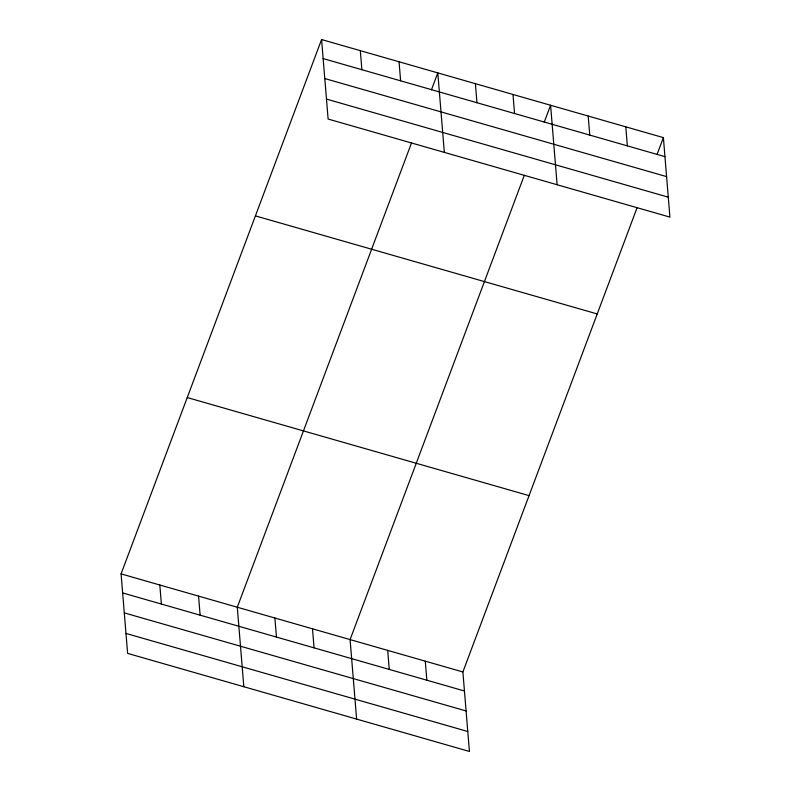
<?xml version="1.0" encoding="UTF-8"?>
<svg xmlns="http://www.w3.org/2000/svg" width="791" height="791" viewBox="0 0 791 791"><rect width="100%" height="100%" fill="white"/><g stroke="black" fill="none" stroke-linecap="round" stroke-linejoin="round"><path stroke-width="1.19" d="M637.091 207.697L462.883 671.955L469.419 751.45L127.618 653.386L121.082 573.89L321.581 39.55L663.382 137.614L669.918 217.11L328.117 119.046L321.581 39.55M411.498 142.973L237.29 607.231L243.826 686.726M431.431 89.848L437.799 72.891L444.334 152.386M524.295 175.335L350.087 639.593L356.622 719.088M544.228 122.209L550.585 105.252L557.121 184.748M657.024 154.571L663.382 137.614M323.143 58.593L664.954 156.658M324.785 78.546L666.595 176.611M326.475 99.093L668.276 197.167M255.414 215.884L597.225 313.948M187.24 397.557L529.05 495.621M121.082 573.89L462.883 671.955M122.645 592.934L464.446 690.998M124.286 612.887L466.087 710.951M125.977 633.433L467.778 731.507M625.79 126.827L627.352 145.87M588.188 116.04L589.75 135.083M512.993 94.465L514.555 113.508M475.391 83.678L476.963 102.721M399.06 61.777L400.622 80.82M425.281 661.167L426.853 680.211M360.32 50.664L361.882 69.707M387.689 650.38L389.251 669.423M312.494 628.805L314.057 647.849M274.892 618.018L276.455 637.062M198.551 596.117L200.123 615.161M159.822 585.004L161.384 604.047"/></g></svg>
